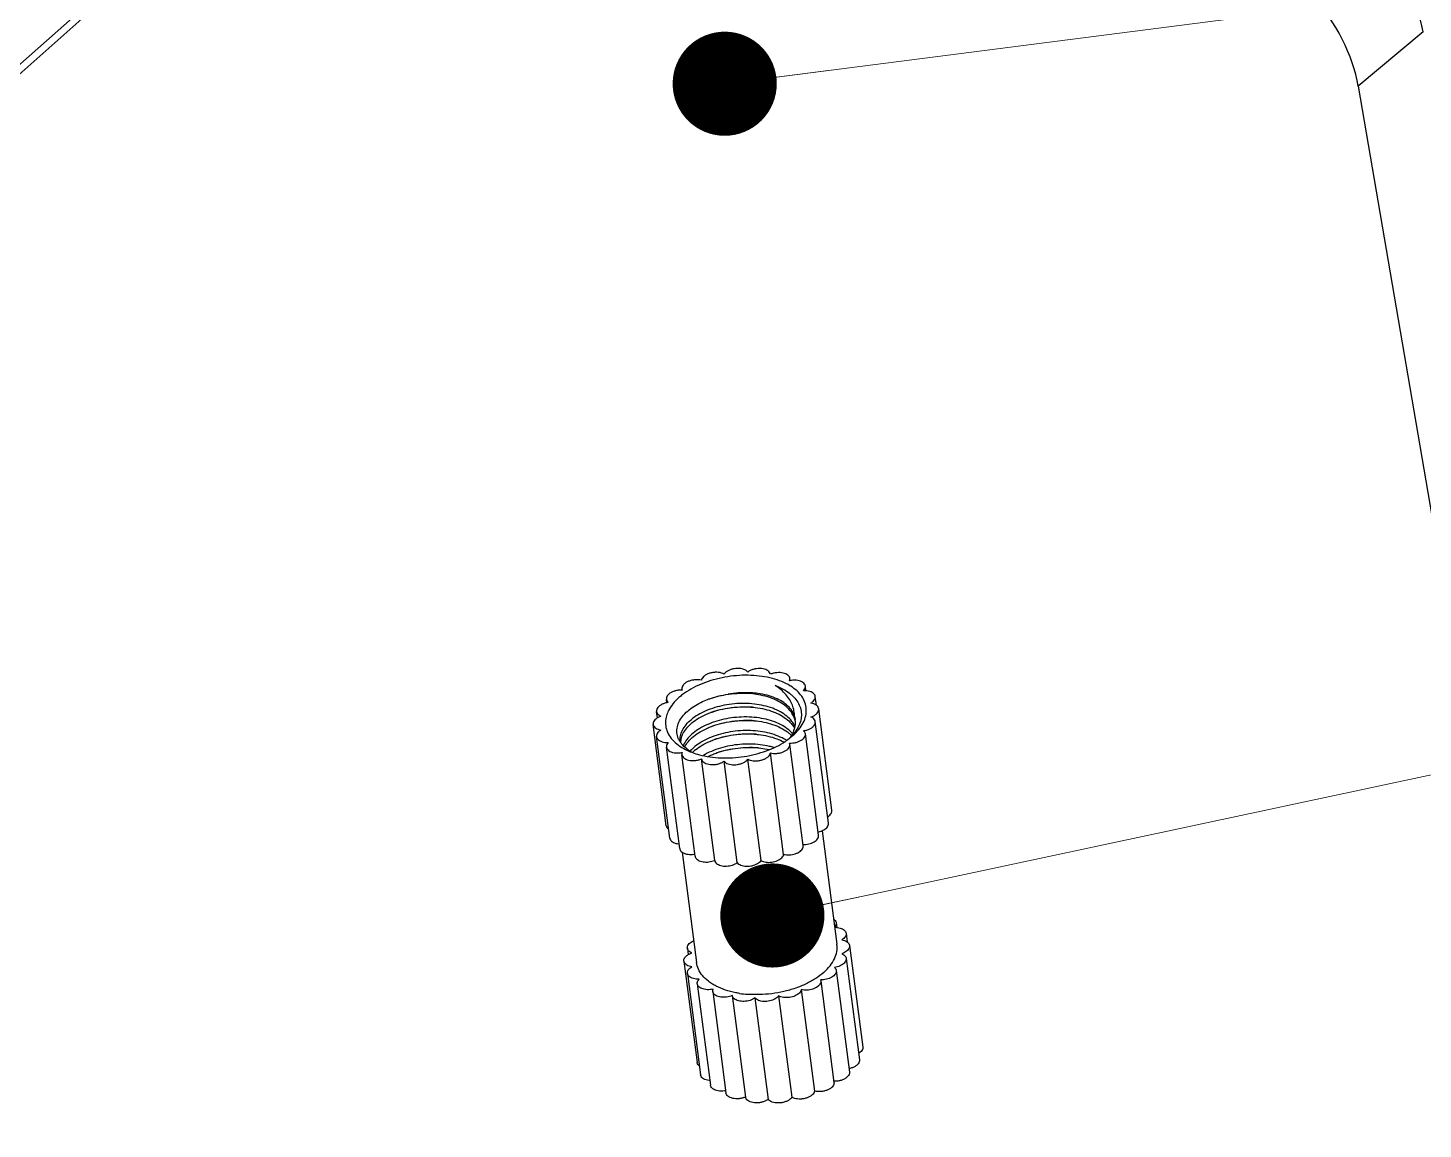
# Model space of a CAD drawing. Header units: millimetres. Extents: x 1518 to 2058, y 69 to 444.
# Drawn here: x 1813.04 to 1830.52, y 161.23 to 175.03 of the extents above; entities that cross this region are included whole.
import ezdxf

# ---------------------------------------------------------------- set-up
doc = ezdxf.new("R2010")
doc.units = ezdxf.units.MM
doc.layers.add('02___PRT_ALL_AXES', color=7, linetype='Continuous')
doc.layers.add('from', color=7, linetype='Continuous', lineweight=13)
doc.styles.add('宋体', font='SimSun.ttf')
doc.dimstyles.new('YanXiu', dxfattribs={"dimscale": 1.5, "dimtxt": 2.5, "dimasz": 2.2, "dimexe": 0.65, "dimexo": 0.6500000000000028, "dimgap": 0.5, "dimtad": 1, "dimdsep": 46, "dimtxsty": '宋体', "dimcen": 0, "dimclrd": 3, "dimclre": 3, "dimclrt": 3, "dimazin": 2, "dimtfac": 1, "dimtofl": 0, "dimtmove": 0, "dimatfit": 3, "dimfxl": 0, "dimlwd": 5, "dimlwe": 5, "dimarcsym": 0})

# ---------------------------------------------------------------- blocks, each defined once
blk = doc.blocks.new('*u40')
at = {"color": 7, "linetype": 'Continuous'}
for p, q in [((40.97534872661981, 82.03090701486053), (-17.5347241419604, 30.14849719841982)), ((36.98422256771937, 78.3601918006201), (-14.85415863384037, 32.39374524089982)), ((39.43581367691968, 63.21249333065953), (38.50129987704008, 62.42800481615996)), ((38.50129987704008, 62.42800481615996), (40.29626970443974, 51.93254350205984)), ((30.31969079477949, 53.86524512717989), (30.31564798511954, 53.89629002387977)), ((28.76022080441999, 53.74483688783977), (28.76426916287983, 53.72938002179984)), ((28.76226429168014, 53.72911893821987), (28.76022890544004, 53.74474875059968)), ((30.5472287671796, 53.7194662603199), (30.53851313339942, 53.78639395991996)), ((28.54399253633983, 53.54689748501971), (28.53759326693944, 53.59603772981995)), ((30.6981163988396, 53.50964738417991), (30.6816722890801, 53.6359223595)), ((30.92144156255949, 51.99805640423983), (30.73111203654003, 53.4596044312799)), ((28.40672141657956, 53.32851145787981), (28.39472331054003, 53.4206453930999)), ((30.38233072319963, 53.34924876360003), (30.39069284039965, 53.3074177549197)), ((30.87232239485979, 51.81315137549984), (30.68199286889967, 53.27469940253991)), ((28.53593366885934, 51.77419233731985), (28.34560414283987, 53.23574036435986)), ((28.58537341631973, 51.59787440909969), (28.3950438903596, 53.05942243613976)), ((30.31244486040009, 53.03441832767987), (30.35923635942004, 53.07309175211998)), ((30.72945243845993, 51.63775903877979), (30.53912291243978, 53.09930706581986)), ((28.72853257199995, 51.44740280867973), (28.53820304603983, 52.90895083571979)), ((30.31649537495969, 52.9505079077997), (30.31244701649939, 52.96596477389994)), ((30.50681679995978, 51.48904801800001), (30.31648727393986, 52.95059604503979)), ((28.9513977202796, 51.33750674471997), (28.76106819426013, 52.79905477175998)), ((29.2324500832201, 51.27692519016), (29.04212055719927, 52.73847321719978)), ((29.55807949649989, 51.24388427009984), (29.36774997047996, 52.70543229713985)), ((29.90040922121966, 51.27371028587987), (29.71007969519951, 52.73525831291994)), ((30.2259296387399, 51.36348365921987), (30.03560011271975, 52.82503168625993)), ((30.98261536073937, 50.37611523011975), (30.99129629153981, 50.30945401601986)), ((31.1257745164196, 50.22564362969979), (31.14226702379983, 50.09899700729994)), ((31.17521426387998, 50.04932570147997), (31.36554378989968, 48.58777767443991)), ((28.83882553787953, 50.01036666329992), (28.85081972921944, 49.91826278933991)), ((31.12609509623962, 49.86442067273993), (31.31642462225977, 48.40287264569992)), ((28.78970637017983, 49.82546163455993), (28.9800358961993, 48.36391360751986)), ((28.83914611769978, 49.64914370633983), (29.02947564371971, 48.18759567929976)), ((30.98322513977928, 49.68902833601987), (31.17355466580011, 48.22748030897986)), ((28.98230527337932, 49.49867210591987), (29.17263479939993, 48.0371240788798)), ((30.75654924383957, 49.55568604410001), (30.76059592409979, 49.54025867129985)), ((30.76058950133984, 49.54031731523986), (30.95091902729928, 48.07876928819979)), ((29.20517042165966, 49.38877604195977), (29.39549994761978, 47.92722801492005)), ((29.48622278453945, 49.32819448739986), (29.67655231056006, 47.86664646035979)), ((29.81185219781946, 49.29515356733992), (30.00218172384007, 47.83360554029991)), ((30.15418192253946, 49.32497958312001), (30.34451144855962, 47.86343155607995)), ((30.4797023400597, 49.41475295646001), (30.6700318660794, 47.95320492941994))]:
    blk.add_line(p, q, dxfattribs=at)
for centre, radius, start, end in [((30.38026597925955, 53.54889774917996), 0.3226800587999999, 100.8390575331102, 102.2773702751939), ((29.3157274430398, 52.94656854497975), 0.9024687031199999, 127.2558244437935, 131.5215150572053), ((28.75117542593944, 53.42730342833988), 0.3023602392, 87.51802502299972, 87.90198665158918), ((30.52331294183978, 53.41733147291984), 0.3038066090400001, 85.47398123469044, 91.94364425409746), ((28.60860053831971, 53.22946691603988), 0.32480509998, 98.03579382811117, 101.5045312287972), ((30.06895765589979, 53.21323461755986), 0.33142453338, 16.23258777617929, 23.56132395531172), ((30.08461588632008, 53.21798758787975), 0.31506194358, 12.89204352309504, 16.19868372700887), ((30.0744847297799, 53.26632631277994), 0.3188396718, 3.957402967086872, 7.404130197790479), ((29.81931292967965, 53.56265401655986), 0.7190305461600001, 313.2222395073068, 317.8334046222958), ((29.83835925557992, 53.66182907429976), 0.78608179716, 311.5003450473029, 316.447617703209), ((29.01460517735973, 53.16556546349977), 0.33334092048, 211.8919989692046, 214.5635975496008), ((28.97183897849959, 53.02340719355993), 0.2363486424, 187.3832655179987, 191.2069759377113), ((29.02266208421975, 53.17105072127998), 0.3430876632, 214.5546201900145, 215.3414095103023), ((28.99439007563979, 52.97560325309991), 0.25260179034, 176.0491761104959, 180.3929266021011), ((29.03265125699932, 53.17825207601993), 0.35540164596, 215.3568984793129, 218.7679180256181), ((29.20777972979977, 53.39265273227988), 0.6339337118399999, 238.2715030007891, 242.2764246032083), ((29.35102572372011, 52.38056626662001), 0.6279770511599999, 129.1755776860049, 133.9573638195163), ((29.91634817591967, 52.46127786155995), 0.64586661804, 57.07195785708559, 57.49400119998801), ((29.74783115483979, 53.63923858601993), 0.82380367422, 310.5638857875048, 311.4653260889143), ((29.70570431321994, 53.82075622595988), 0.9932298804599999, 305.5908265640882, 306.7808088349004), ((29.76826217093935, 53.61622584629981), 0.79303019136, 311.4601352022128, 313.0693497866928), ((29.72497123541962, 53.79493530275977), 0.9610129050599998, 306.7825331850901, 307.6848718652853), ((29.78353657932007, 53.5997505961198), 0.77056393548, 313.0762121662024, 313.2717215724118), ((29.25322117301971, 53.75584329851995), 0.9865785510599999, 247.1497464194988, 249.7912517366903), ((30.9675152372397, 50.00933587139974), 0.30152228478, 85.46934435930686, 90.95664041199089)]:
    blk.add_arc(centre, radius, start, end, dxfattribs=at)
for centre in [(37.75508610899988, 63.70166114406004), (36.8205723091196, 62.91717262961993)]:
    blk.add_ellipse(centre, major_axis=(1.39545083526, -1.56998768586), ratio=0.6256873754999999, start_param=0.7874784905, end_param=1.5499597017, dxfattribs=at)
for points, start_tangent, end_tangent in [([(29.04111606671995, 53.87031310937982), (28.99712557925977, 53.87747051723994), (28.94952429288014, 53.87744946665981), (28.90169617055926, 53.87019705695968), (28.85683120301996, 53.85619762535981), (28.81791722322009, 53.83638423959997), (28.78754642976014, 53.81207659313969), (28.76774275571961, 53.78489276717977), (28.75982955365998, 53.75665241837999), (28.76025072083985, 53.74484076203976)], (-0.9685200370799154, 0.2489356096960001), (0.1284288266947557, -0.9917187285081434)), ([(30.33112183499975, 53.78380195253999), (30.31740044531921, 53.79237422405981), (30.19986851345948, 53.85146652965989), (30.06429228107959, 53.89681627056001), (29.91436933595969, 53.92718661833982), (29.75418927407964, 53.94174901787983), (29.58812295599955, 53.94010623527987), (29.42070006245967, 53.92230338147994), (29.25648453365989, 53.88882558725982), (29.09995504721951, 53.84058511919994), (28.95538586663997, 53.77889895665987), (28.8267238958399, 53.70545245793994), (28.76939553935972, 53.66487990587984)], (-0.8421148287623791, 0.5392982617981528), (-0.7954943556808995, -0.6059609971605686)), ([(29.36663648417971, 53.96008648271982), (29.33064210383941, 53.97529254725987), (29.28755943695978, 53.98400196143984), (29.24042226341976, 53.98554132636002), (29.19237482177959, 53.97980859281989), (29.14661728967963, 53.96718629645966), (29.10619766123955, 53.94851510711982), (29.07380857385965, 53.92503749291973), (29.0516160518398, 53.89832543981993), (29.04111606671995, 53.87031310937982)], (-0.8678226547391491, 0.4968740684735881), (-0.1557533752296357, -0.9877959739260818)), ([(29.70896620889926, 53.9899124984999), (29.68449131633952, 54.01167874415978), (29.65014450053945, 54.0282660849598), (29.60831239085974, 54.03844654073993), (29.56178569337976, 54.04154166515991), (29.51366367509968, 54.03734601647977), (29.46715176653947, 54.02613895031976), (29.42534773535931, 54.00866570046003), (29.39104825199956, 53.98609670483995), (29.36663648417971, 53.96008648271982)], (-0.6225094857608623, 0.7826122540171133), (-0.5718262072061425, -0.8203747855414851)), ([(30.03459562223929, 53.95687157843969), (30.02403599045965, 53.98306737347997), (30.0017871314401, 54.00590895642), (29.96935490388, 54.02373396905978), (29.92890330791988, 54.03535397915971), (29.88312732191957, 54.03999567749997), (29.83507604279976, 54.03734976023992), (29.78794913765955, 54.02759127809981), (29.74490016545997, 54.0113745505198), (29.70896620889926, 53.9899124984999)], (-0.1617976961202998, 0.9868239485998316), (-0.8009297971010301, -0.5987582651752732)), ([(30.31564410785973, 53.89625457263992), (30.30806609879937, 53.9191190473199), (30.28820844581969, 53.9428437804599), (30.25779163541938, 53.9618512285798), (30.21884255405985, 53.97487591223984), (30.17395549853973, 53.98105014468001), (30.12611882921965, 53.97996165845984), (30.07853430143973, 53.97168460523972), (30.03459562223929, 53.95687157843969)], (-0.13151407024767, 0.9913143040059953), (-0.9181718897675996, -0.3961822570996779)), ([(30.31164984833936, 53.86419799805981), (30.31603912769947, 53.89225911551989), (30.31564410785973, 53.89625457263992)], (0.350076375217601, 0.9367211599587711), (-0.1315140707277733, 0.9913143039423019)), ([(30.53848085759978, 53.78636926859991), (30.53366141033939, 53.80369407011989), (30.51625679489985, 53.82822837485975), (30.48794722565935, 53.84836109693993), (30.45061825139987, 53.86275110226001), (30.40675440443943, 53.87043916055973), (30.35929222625941, 53.87091199733987), (30.31958571053974, 53.86582096602001)], (-0.1313863560748905, 0.9913312390101313), (-0.9821575996435209, -0.1880596965393632)), ([(28.76224454957946, 53.72946098447977), (28.71662223593989, 53.72779179047996), (28.66916823629936, 53.71904923235991), (28.62532481717949, 53.7037195405199), (28.58802715517936, 53.68282757219987), (28.55975769581983, 53.65776531317982), (28.54239931595998, 53.63020222781984), (28.53710932523973, 53.60197402505992), (28.53760528175962, 53.59606731947974)], (-0.9993295768817876, 0.03661142948953856), (0.132014298628972, -0.9912478120820751)), ([(29.15060546477957, 53.60113109015992), (29.17448106647998, 53.60950321295991), (29.29714498937983, 53.64467525861983), (29.42629774967986, 53.66903814149975)], (0.9403074970961471, 0.3403260361840969), (0.9900833505031471, 0.1404811697575959)), ([(29.75176985177973, 53.67734004671979), (29.60009927843953, 53.67917952581996), (29.43525046649984, 53.66529126011977), (29.27430754752004, 53.63546787725977), (29.15072595455968, 53.60054605691971)], (-0.9982214407463227, 0.05961505878832992), (-0.949767978439146, -0.3129549282750124)), ([(29.75266615871942, 53.68994935817994), (29.71634740434001, 53.69137029521994), (29.57153703095992, 53.68758857945988), (29.42629774967986, 53.66903814149975)], (-0.9986139992182823, 0.05263155484372982), (-0.9843406233103993, -0.1762768768185289)), ([(29.75175447491961, 53.67796670669986), (29.72237913731965, 53.68024405283978), (29.57459675849964, 53.68226699357984), (29.42629774967986, 53.66903814149975)], (-0.9961030318931096, 0.08819722134713096), (-0.9902333325347924, -0.1394200385060884)), ([(30.37275224261953, 53.3457150703199), (30.35867845955977, 53.37437088089973), (30.3005776456198, 53.45404641935966), (30.21932273105972, 53.52459267713971), (30.1174381219796, 53.58397060475983), (29.99809789775986, 53.63048920541979), (29.86502843447988, 53.66286069989974), (29.75175447491961, 53.67796670669986)], (-0.3990924463634639, 0.916910693173346), (-0.9961030318976568, 0.08819722129577584)), ([(30.3823307231994, 53.34924876360003), (30.34703444009983, 53.42818766291987), (30.28774531967952, 53.50023987947975), (30.20626414751951, 53.56321616411992), (30.10506676440014, 53.61520248011971), (29.98722828239943, 53.65461900119993), (29.85632921784008, 53.68026805865986), (29.75266615871942, 53.68994935817994)], (-0.269988067001456, 0.9628636682712758), (-0.9986139992198109, 0.05263155481472857)), ([(30.10541496293968, 53.79615259847998), (30.21792003899964, 53.74488571913975), (30.31212670865966, 53.68342757669984), (30.34942153823999, 53.65167968867974)], (0.93566164383394, -0.3528984106764569), (0.7322939242103104, -0.6809886992929208)), ([(30.3823307231994, 53.34924876360003), (30.37497274121961, 53.43094632018006), (30.35190195065934, 53.51151534065997), (30.31292884805976, 53.58972147167981), (30.25864235747963, 53.66373643067993), (30.18908023475979, 53.73306519179971), (30.10541496293968, 53.79615259847998)], (0.004528099002829789, 0.9999897481071598), (-0.8346390314394873, 0.550797319526661)), ([(30.40806790655938, 53.1202049935797), (30.44609273555966, 53.16377971955984), (30.50819608079973, 53.25948977387981), (30.54384636227951, 53.35760887925983), (30.5520682088993, 53.45545770137983), (30.53263758173989, 53.55036445853966), (30.4860856971593, 53.63974107263988), (30.41368184874, 53.72115122633977), (30.33112183499975, 53.78380195253999)], (0.6881860789528152, 0.7255342312637975), (-0.8421148287505762, 0.539298261816583)), ([(30.51300888929927, 53.72096329307982), (30.53191742651939, 53.7481429152599), (30.53900068337998, 53.77639195865999), (30.53848085759978, 53.78636926859991)], (0.6838475326691569, 0.7296249393094416), (-0.1313863565350405, 0.9913312389491453)), ([(30.68163200129993, 53.63592841055993), (30.67899841565941, 53.6475653538597), (30.66409949645981, 53.67283538333982), (30.63798262355954, 53.69403256745983), (30.6023852978999, 53.7097446095998), (30.5596913979598, 53.71892105183991), (30.54728686847943, 53.72019069197978)], (-0.1279082020399344, 0.9917860111187855), (-0.9967992020567585, 0.079945924092537)), ([(28.54381964519962, 53.54774633549971), (28.5165712972198, 53.54092107383968), (28.47389876910006, 53.52431549748002), (28.43832151055972, 53.50240602275994), (28.41221909597971, 53.4766434165), (28.39735237211971, 53.44874370359986), (28.39472337983966, 53.4206448617399)], (-0.9798817032430741, -0.1995791763923592), (0.12911918465603, -0.9916290819423169)), ([(28.53760528175962, 53.59606731947974), (28.54424162405985, 53.57496353429991), (28.56319547663952, 53.55108273239978)], (0.132014298895032, -0.9912478120466411), (0.7466310014817383, -0.6652384141241218)), ([(28.71747981995964, 53.6222530435798), (28.63062344388004, 53.53156507607991), (28.56852009857994, 53.43585502181998), (28.55922034307969, 53.41630323233971)], (-0.7482123056280223, -0.6634593775859973), (-0.4083917189571666, -0.9128067724810167)), ([(28.86576470795967, 53.44617713844002), (28.9551517783193, 53.50868879777994), (29.05937070587947, 53.56382939837977), (29.15060546477957, 53.60113109015992)], (0.7780021327084775, 0.6282616345926755), (0.9403074971003832, 0.3403260361723932)), ([(30.38663773193935, 53.21085483461979), (30.34399321488013, 53.2792617565799), (30.27199708277976, 53.35269165222002), (30.17980669548001, 53.41535567933983), (30.06787773995984, 53.46693415811978), (29.94066867725974, 53.50505922377982), (29.80412220323956, 53.52843161045968), (29.66132722271959, 53.53709956193984), (29.51580914363967, 53.53106700779995), (29.37156386609945, 53.51054552735991), (29.23408338353943, 53.47648854485982), (29.10593726225966, 53.42962641851983), (28.99256234213999, 53.37204399972001), (28.89723443753974, 53.30584716384004)], (-0.4323943783816601, 0.9016845909429406), (-0.7744866002767392, -0.6325903144941271)), ([(29.17853544599961, 53.40718423241981), (29.2447127614796, 53.42906660255994), (29.38227987503956, 53.46266893727989), (29.52641411735954, 53.48273288363993), (29.67366047195969, 53.4883146056398), (29.77713177215969, 53.48309394095986)], (0.9402707172226189, 0.3404276403784837), (0.9960939605762211, -0.08829961326969599)), ([(29.77710228479964, 53.48247182333989), (29.71695600239923, 53.48490677075989), (29.55203878709995, 53.48014889129985), (29.38832861981973, 53.45907930347977), (29.23065882053947, 53.42248125629999), (29.17874056206006, 53.40654105227986)], (-0.9982262354588385, 0.05953471963212462), (-0.9503952045510052, -0.3110449407504536)), ([(29.77713177215969, 53.48309394095986), (29.81733241883944, 53.47891011341994), (29.95273505442015, 53.45499700325985), (30.07713683855968, 53.41711721483972), (30.18728974583973, 53.36599723067997), (30.27910674641976, 53.30333929421988), (30.35049826259979, 53.23033687560002), (30.38264542619936, 53.18203238549989)], (0.9960939605711779, -0.08829961332658762), (0.488703462145009, -0.8724499562080805)), ([(30.34942153823999, 53.65167968867974), (30.38679191412007, 53.61306699803993), (30.44113942883951, 53.5341830261998), (30.47276119205958, 53.44959211361987), (30.48099475295999, 53.36237946563983), (30.46649812139935, 53.27466310067985), (30.42977583743982, 53.18730427805986), (30.37132494971934, 53.10202924037986), (30.3522555643201, 53.07997702883972)], (0.7322939241891279, -0.6809886993156993), (-0.6706343954362941, -0.741788047664423)), ([(30.6189623191799, 53.54118827441994), (30.6505392149395, 53.56482587051988), (30.67198539894002, 53.59169881229991), (30.68168715119964, 53.61990578117985), (30.68163200129993, 53.63592841055993)], (0.8582726190897175, 0.5131940289216904), (-0.127908201849646, 0.9917860111433263)), ([(30.69856609001999, 53.51024568191974), (30.69386179463959, 53.51360790785986), (30.66011534939958, 53.53058970137977), (30.6189623191799, 53.54118827441994)], (-0.7993788509615682, 0.6008273068323069), (-0.986940608114578, 0.1610845618128175)), ([(30.61913867807993, 53.34247057344004), (30.66029296583929, 53.36025233093972), (30.69400277507953, 53.38311866034002), (30.71779587743936, 53.40946939193987), (30.73008621395979, 53.43754672079979), (30.73109088503975, 53.45963195915988)], (0.9474691696975484, 0.3198471079635368), (-0.1260287051374663, 0.9920265951482217)), ([(30.73109088503975, 53.45963195915988), (30.73005635483992, 53.46548045111996), (30.71770808477982, 53.49140988599976), (30.69856609001999, 53.51024568191974)], (-0.1260287045158262, 0.9920265952271958), (-0.7993788506130163, 0.6008273072960425)), ([(28.40627289065992, 53.32924346147985), (28.38271340429969, 53.31222613535977), (28.35892030193986, 53.28587540375997), (28.34662996541988, 53.25779807483997), (28.34562529433992, 53.23571283647993)], (-0.8526642970626584, -0.5224591816732124), (0.1260287049553078, -0.9920265951713634)), ([(28.39472337983966, 53.4206448617399), (28.40450501424016, 53.39408735477974), (28.42601054003967, 53.37096976859976), (28.45757750129974, 53.35287422225974)], (0.1291191843387283, -0.9916290819836324), (0.920919161965689, -0.3897536364479658)), ([(28.45757750129974, 53.35287422225974), (28.41642321359973, 53.33509246475978), (28.40627289065992, 53.32924346147985)], (-0.9474691695722913, -0.3198471083345801), (-0.8526642970205639, -0.5224591817419114)), ([(28.55922034307969, 53.41630323233971), (28.53286981715951, 53.33773591637993), (28.52464797047992, 53.23988709425998), (28.54407859763978, 53.14498033715984), (28.59063048227927, 53.05560372299988), (28.6630343306997, 52.9741935692997), (28.75931573405978, 52.90297057157971), (28.87010904906015, 52.8466885603799)], (-0.4083917190368857, -0.9128067724453502), (0.9214859691772989, -0.3884116483955833)), ([(28.73158357793977, 52.98945486323987), (28.70889369191968, 53.03339003225994), (28.6886833819799, 53.11649128871977), (28.69516891757985, 53.20148868659982), (28.72770750233963, 53.28656128434), (28.7851849697995, 53.36897945021974), (28.86576470795967, 53.44617713844002)], (-0.5281710757317172, 0.8491379833456991), (0.7780021326061692, 0.628261634719368)), ([(28.73744996471987, 52.9930349863198), (28.73935181513934, 53.06879698271973), (28.76695654380001, 53.15062080059988), (28.82014125785963, 53.23054432301979), (28.89723443753974, 53.30584716384004)], (-0.1285110599620875, 0.9917080757296579), (0.7744866002374505, 0.6325903145422286)), ([(28.90357875509972, 53.25712889627977), (28.82691077081972, 53.18233219481982), (28.7738298251395, 53.10295756913996), (28.74598230023935, 53.02167026148004), (28.7423885798994, 52.99300758053982)], (-0.7744866002999108, -0.6325903144657576), (-0.06873845597555683, -0.9976347150485976)), ([(28.90357875509972, 53.25712889627977), (28.9998960936, 53.3239124698199), (29.11532141399971, 53.38221903803981), (29.17853544599961, 53.40718423241981)], (0.774486600254908, 0.6325903145208553), (0.9402707172153655, 0.3404276403985174)), ([(30.35158233432003, 53.1057621425399), (30.29909806607952, 53.15638712453978), (30.20755835231989, 53.21914463466004), (30.09735661571995, 53.27051179349996), (29.97315717113975, 53.3085111209399), (29.8381367759398, 53.33254204217985), (29.6943601801197, 53.34213674663971), (29.54637223037957, 53.33665983833981), (29.40092314380013, 53.31643968413982), (29.26325752667935, 53.28276492425977), (29.13405181176017, 53.23593424265982), (29.01879856187952, 53.17768038797988), (28.92261170765983, 53.11097409359985)], (-0.664073725416021, 0.747667096515613), (-0.7744866002754645, -0.6325903144956876)), ([(29.20391270868004, 53.21231118269975), (29.26693687073976, 53.23324119707991), (29.40436479893992, 53.26716331265999), (29.54792896872004, 53.28751210626001), (29.69317680815971, 53.29350706283981), (29.80250901113959, 53.28822051876)], (0.9402735030728941, 0.3404199456833106), (0.9960938161561832, -0.08830124243413584)), ([(29.80252026017979, 53.28759571871979), (29.68860555407969, 53.29030151441975), (29.52273979385996, 53.28006622637969), (29.35972302965979, 53.25356840141978), (29.20441510127966, 53.21176227551973)], (-0.9982205072581593, 0.05963068747937772), (-0.9504528310771355, -0.3108688081771126)), ([(29.80250901113959, 53.28822051876), (29.83629761855968, 53.28478832435979), (29.97247319033954, 53.26144863539986), (30.09868089665974, 53.22368665757972), (30.20933126405998, 53.17299173592005), (30.30157266179981, 53.11086573611988), (30.33876756347991, 53.07732610236002)], (0.9960938161552122, -0.08830124244508852), (0.7081708971523288, -0.7060410614308957)), ([(30.39256417163961, 53.2883309711998), (30.3932210808, 53.25838170983991), (30.37758614051972, 53.1655247489399), (30.34059964469952, 53.08142127893984)], (0.06901471627506721, -0.9976156418869304), (-0.4964985419044365, -0.8680375555739328)), ([(30.51352070273947, 53.14426206323969), (30.56022391403963, 53.15444737979982), (30.60289759758007, 53.17106878115993), (30.63845301540005, 53.19298388231982), (30.66451936025965, 53.21873056289991), (30.67936148399986, 53.24659364585972), (30.68199284363936, 53.27469959939975)], (0.9901630416221885, 0.1399183726516866), (-0.1291526301371572, 0.9916247264608999)), ([(30.68199284363936, 53.27469959939975), (30.67222953791997, 53.30122828223989), (30.65073388451947, 53.32435313087973), (30.61913867807993, 53.34247057344004)], (-0.1291526299470871, 0.9916247264856554), (-0.9209191619357397, 0.3897536365187305)), ([(28.34562529433992, 53.23571283647993), (28.34665982453976, 53.22986434457982), (28.35900809459986, 53.20393490964), (28.38285438474009, 53.18173688777989), (28.41660082997964, 53.16475509426004), (28.45775386019977, 53.1541565212799)], (0.1260287051832119, -0.99202659514241), (0.9869406080803302, -0.1610845620226468)), ([(28.45775386019977, 53.1541565212799), (28.42617696443972, 53.13051892511987), (28.40473078043965, 53.10364598333985), (28.39502902818003, 53.07543901451993), (28.39508417807974, 53.05941638507989)], (-0.8582726190897175, -0.5131940289216904), (0.127908201849646, -0.9917860111433263)), ([(28.39508417807974, 53.05941638507989), (28.39771776377961, 53.04777944183979), (28.41261668291941, 53.02250941236002), (28.43873355587971, 53.00131222823967), (28.4743308815398, 52.98560018603968), (28.51702478141988, 52.97642374385987), (28.56370729007972, 52.97438150255971)], (0.1279082020825907, -0.991786011113284), (0.9994575924141967, 0.03293206591784582)), ([(28.92261170765983, 53.11097409359985), (28.84744613759972, 53.03795474939989), (28.79470062557971, 52.96040115095968), (28.78070107109943, 52.92973094310003)], (-0.7744866002882664, -0.632590314480014), (-0.368069125723453, -0.9297984290636185)), ([(28.80092332349955, 52.91144982840001), (28.85324040281944, 52.98858775661978), (28.9289560252198, 53.06225582603986)], (0.4589272360823685, 0.8884738555420739), (0.7744866003094255, 0.6325903144541087)), ([(28.9289560252198, 53.06225582603986), (29.0242873940997, 53.12845471925988), (29.13838707635932, 53.1863500958998), (29.20391270868004, 53.21231118269975)], (0.7744866002209967, 0.632590314562373), (0.9402735030941209, 0.3404199456246803)), ([(30.26342908625952, 53.00595990635986), (30.23099881985968, 53.02536386015993), (30.11873825627981, 53.07714827063984), (29.99128907435966, 53.11534420955991), (29.85468281981957, 53.13870761849978), (29.71208149541985, 53.14735342379993), (29.56611152657979, 53.14127936484005), (29.42164245755953, 53.12066798105991), (29.28422555813972, 53.08655583353993), (29.15638960475985, 53.03974937225985), (29.04337804061993, 52.98233417621981), (28.94798897783926, 52.91610102329992)], (-0.8433311710292617, 0.5373942090964641), (-0.7744866002591096, -0.632590314515711)), ([(29.22929001743978, 53.01743800583995), (29.29029444611979, 53.03775354251985), (29.42768826755992, 53.07189157499988), (29.5726798981193, 53.09258168027986), (29.71965309917982, 53.0986235474997), (29.82788628221965, 53.09334745967982)], (0.9402749133999566, 0.3404160501954983), (0.9960938970812537, -0.08830032954344291)), ([(29.82789423875965, 53.0927211838798), (29.66975267753969, 53.09432445245977), (29.50416400187964, 53.07968632121992), (29.34273470861967, 53.04899343131996), (29.22944413967957, 53.01677694575977)], (-0.9982224355220273, 0.05959839947911397), (-0.950351861918015, -0.3111773426021922)), ([(29.82788628221965, 53.09334745967982), (29.86244221535958, 53.08982705291976), (29.99902090361979, 53.06630314709986), (30.12639115307957, 53.02793797775996), (30.23168526701988, 52.97979162773993)], (0.9960938970828462, -0.08830032952547857), (0.8761449303871167, -0.4820477787076244)), ([(30.31244701649939, 52.96596477389994), (30.36012751553994, 52.96755663971999), (30.40758787596019, 52.97630609447981), (30.45142519721958, 52.99164036239995), (30.48871599497966, 53.01253613016002), (30.51697725107965, 53.03760113303997), (30.53432630466, 53.06516583473979), (30.53960604371946, 53.09339493024004), (30.53911093265992, 53.09927808449987)], (0.9990617915520026, -0.04330746657221219), (-0.1320199771725463, 0.9912470557975748)), ([(30.34059964469952, 53.08142127893984), (30.33594014639948, 53.07345415109995), (30.3128421460201, 53.03824800803989)], (-0.4964985421468076, -0.8680375554353019), (-0.5819244423514147, -0.8132428563436601)), ([(30.53911093265992, 53.09927808449987), (30.53246532647995, 53.12039921261987), (30.51352070273947, 53.14426206323969)], (-0.1320199772365174, 0.9912470557890547), (-0.7466310013029903, 0.6652384143247398)), ([(28.56370729007972, 52.97438150255971), (28.54479875285983, 52.94720188037985), (28.53771549605972, 52.91895283697977), (28.53823532177989, 52.90897552709987)], (-0.6838475326691569, -0.7296249393094416), (0.1313863565350405, -0.9913312389491453)), ([(28.53823532177989, 52.90897552709987), (28.54305476903983, 52.89165072557989), (28.56045938453985, 52.86711642083975), (28.58876895371986, 52.84698369869989), (28.6260979279798, 52.83259369343978), (28.66996177493979, 52.82490563508003), (28.71742395311958, 52.82443279829988), (28.76506633103963, 52.83114679757995)], (0.131386356184296, -0.9913312389956312), (0.9771276178425417, 0.2126537524930143)), ([(28.87439731823929, 52.85346063419996), (28.8263692775995, 52.88679427679995), (28.75554860939974, 52.95571117499981)], (-0.8501306267953399, 0.5265718539616058), (-0.6259530081309119, 0.7798607770697681)), ([(28.94798897783926, 52.91610102329992), (28.88107674029948, 52.85255538635977)], (-0.7744866003597601, -0.6325903143924836), (-0.6661449007704233, -0.7458223455874481)), ([(28.91241600863987, 52.82999823737975), (29.01242389835966, 52.79852852507975), (29.16234684341998, 52.76815817729971), (29.32252690529958, 52.75359577781995), (29.48859322337967, 52.75523856035989), (29.65601611691955, 52.77304141421985), (29.82023164571979, 52.80651920837994), (29.97676113221951, 52.85475967649984), (30.1213303127397, 52.91644583897988), (30.24999228353977, 52.98989233769981), (30.28375693235989, 53.01306769385985)], (0.9382899581211357, -0.3458496125327271), (0.8131555316920229, 0.5820464597252212)), ([(28.95433329533967, 52.86738275573992), (29.04999646943929, 52.9337786005799), (29.16307378301963, 52.9911783177597), (29.22929001743978, 53.01743800583995)], (0.7744866002401163, 0.6325903145389649), (0.940274913375835, 0.3404160502621256)), ([(30.08441753765965, 52.90243723193981), (30.02303788157928, 52.91897346024001), (29.88779611475979, 52.94292805151991), (29.74407646685972, 52.95240519845987), (29.59646824805964, 52.94685556403988), (29.45169817499936, 52.92669746123988), (29.31421126061969, 52.89307873805996), (29.18493212369981, 52.84624215275983), (29.06960721149949, 52.78796629727981), (29.06841693515958, 52.78726007861991)], (-0.957223459116451, 0.2893497007379416), (-0.8596237533534731, -0.5109275904377129)), ([(29.25466728587958, 52.82256494009982), (29.31918187133965, 52.84394629907979), (29.45660482037943, 52.87770357041984), (29.60242464365933, 52.89810291101981), (29.75080512983982, 52.90368161771977), (29.8532635918798, 52.89847483487995)], (0.9402718471404365, 0.3404245194975113), (0.9960939996153204, -0.08829917287468798)), ([(29.85322397099935, 52.89785235647992), (29.81634697571985, 52.89961621097984), (29.65084438613985, 52.89716035685979), (29.48588467637978, 52.87816208789985), (29.3263858589994, 52.8433511002799), (29.25485964792006, 52.82191811231991)], (-0.9982279259171886, 0.05950636872695269), (-0.9503801050423987, -0.3110910733846268)), ([(29.8532635918798, 52.89847483487995), (29.8949512575598, 52.89411203891996), (30.01793979545937, 52.87291700741974)], (0.9960939996204561, -0.08829917281675362), (0.9751585115613055, -0.2215081879514599)), ([(30.03560011271975, 52.82503168625993), (30.0795906001199, 52.81787427845984), (30.12719188655956, 52.81789532903969), (30.17502000887976, 52.82514773873982), (30.21988497635971, 52.83914717027994), (30.25879895621961, 52.85896055609987), (30.28916974967956, 52.88326820249978), (30.30897342365961, 52.91045202845999), (30.31688662577972, 52.93869237725977), (30.3164654585994, 52.95050403360005)], (0.9685200370799154, -0.2489356096960001), (-0.1284288266947557, 0.9917187285081434)), ([(28.76506633103963, 52.83114679757995), (28.76067705167952, 52.80308568011992), (28.76107207157997, 52.79909022299984)], (-0.350076375217601, -0.9367211599587711), (0.1315140707277733, -0.9913143039423019)), ([(28.76107207157997, 52.79909022299984), (28.76865008057985, 52.77622574831986), (28.7885077335593, 52.75250101517986), (28.81892454395961, 52.73349356705967), (28.85787362531983, 52.72046888345994), (28.90276068083926, 52.71429465095974), (28.95059735015957, 52.71538313724), (28.99818187793994, 52.72366019040004), (29.04212055719927, 52.73847321719978)], (0.13151407024767, -0.9913143040059953), (0.9181718897675996, 0.3961822570996779)), ([(29.04212055719927, 52.73847321719978), (29.05268018892002, 52.71227742221981), (29.07492904793958, 52.68943583921975), (29.10736127549967, 52.67161082657969), (29.14781287145979, 52.65999081653985), (29.19358885751967, 52.65534911813978), (29.24164013657992, 52.65799503539984), (29.28876704171944, 52.66775351759975), (29.33181601391971, 52.68397024512001), (29.36774997047974, 52.70543229713985)], (0.1617976961202998, -0.9868239485998316), (0.8009297971010301, 0.5987582651752732)), ([(29.14059620831995, 52.77419285969972), (29.19082398305977, 52.79732935481974), (29.25466728587958, 52.82256494009982)], (0.8969593781634043, 0.4421129651171962), (0.9402718471182229, 0.340424519558867)), ([(29.36774997047974, 52.70543229713985), (29.39222486303947, 52.68366605153972), (29.42657167883954, 52.66707871067996), (29.46840378851948, 52.65689825495986), (29.51493048599946, 52.65380313047984), (29.56305250427999, 52.65799877915998), (29.60956441289977, 52.66920584531999), (29.65136844401968, 52.68667909517973), (29.68566792738011, 52.7092480907998), (29.71007969519951, 52.73525831291994)], (0.6225094857608623, -0.7826122540171133), (0.5718262072061425, 0.8203747855414851)), ([(29.71007969519951, 52.73525831291994), (29.74607407553958, 52.72005224843991), (29.78915674247924, 52.71134283425994), (29.83629391595991, 52.70980346933976), (29.8843413575994, 52.71553620281986), (29.93009888970005, 52.72815849923984), (29.97051851813967, 52.74682968857996), (30.00290760552002, 52.77030730272003), (30.0251001275999, 52.79701935587985), (30.03560011271975, 52.82503168625993)], (0.8678226547391491, -0.4968740684735881), (0.1557533752296357, 0.9877959739260818)), ([(30.86076218609992, 51.90454732595992), (30.87835263929969, 51.91669084529968), (30.90215155925966, 51.93976937549979), (30.91695336155954, 51.9646869915598), (30.92196019859944, 51.9900984560399), (30.92142615731996, 51.99803621813982)], (0.8525508298715996, 0.52264431737583), (-0.1309258519795343, 0.991392163214655)), ([(28.53594907410002, 51.77421252341986), (28.54047286649961, 51.75761606507967), (28.55532315389996, 51.73528299102003), (28.56826669439988, 51.7237086061798)], (0.1309258524523336, -0.9913921631522159), (0.7976868447138823, -0.6030718844137991)), ([(30.72321591143987, 51.68604879959969), (30.74606380259956, 51.69159229331984), (30.7852189831799, 51.70575097589995), (30.81903787025999, 51.72440172593997), (30.84569476817956, 51.74653668407984), (30.86375168334007, 51.77096060957996), (30.87223474253983, 51.79635561245982), (30.87230166059976, 51.81316553465979)], (0.9798831595617491, 0.1995720261140919), (-0.1274460838221591, 0.9918454999234485)), ([(28.58537453645999, 51.5978680934399), (28.58547900683948, 51.59710169921993), (28.59401235198015, 51.57319014695986), (28.61211598259956, 51.55191828935972), (28.63881370937952, 51.53443411727989), (28.67266600097969, 51.52168196933985), (28.71183789671954, 51.51435248969977), (28.71981470339961, 51.51360207581996)], (0.1286026719958371, -0.9916961998291267), (0.9968183555862333, -0.07970674981679991)), ([(28.72855594751968, 51.44739272525976), (28.73048855609954, 51.43806517469989), (28.74244136759967, 51.41493320123982), (28.76367959165941, 51.39486219059984), (28.79305690967976, 51.37893493349986), (28.82898871643943, 51.36801113591986), (28.86953673132007, 51.36268125150002), (28.91250336402004, 51.3632336569197), (28.94745647975992, 51.36797524643993)], (0.127794780808601, -0.9918006321827396), (0.9821643831333988, 0.188024265732353)), ([(30.2259296387399, 51.36348365921987), (30.26535923603979, 51.35672016965992), (30.30792982145954, 51.35575980281988), (30.35120058143934, 51.36069012725977), (30.3928345452, 51.37124407769983), (30.43058459279951, 51.38685126713995), (30.46241410157995, 51.40666938725985), (30.48660517271992, 51.42962936478), (30.50185081391987, 51.45449248493992), (30.50732559461994, 51.47991130823988), (30.5068055517595, 51.4889870670599)], (0.9685200370797691, -0.2489356096965696), (-0.129454813993574, 0.9915853221654148)), ([(30.50480366381953, 51.50433570197976), (30.54569889767959, 51.50552854595992), (30.58866467549956, 51.51246731117976), (30.62919310139932, 51.52486461563967), (30.66509573208009, 51.54205019189999), (30.69443518865978, 51.56309579453983), (30.71562875987979, 51.58686573995993), (30.72753229679961, 51.61207761527987), (30.72950173751951, 51.63737087255987), (30.72945285827973, 51.63775573409987)], (0.9993302236143462, -0.03659377229667384), (-0.1292411627864835, 0.9916131916435953)), ([(28.95140757491981, 51.33753528084003), (28.95641752949973, 51.3198267569399), (28.97171098115973, 51.29762664197972), (28.99594438277973, 51.27888817793985), (29.02780854041976, 51.26462239925991), (29.06558388929943, 51.25559881349983), (29.1072325202997, 51.25230468792), (29.15050713629967, 51.25491879323982), (29.19306263261979, 51.26329901039975), (29.23245008321987, 51.27692519016)], (0.1308923041709899, -0.9913965930488208), (0.918171889761657, 0.3961822571134498)), ([(29.23245008321987, 51.27692519016), (29.24142972107961, 51.25319858189988), (29.25996264413948, 51.23207695349976), (29.28703155335984, 51.21479436725969), (29.32117341083972, 51.20228366405985), (29.36054441633951, 51.19521955115988), (29.40302008169965, 51.19398292817971), (29.44630867883984, 51.19864092653972), (29.48807387501938, 51.20894313479977), (29.52605260644009, 51.22433084963978), (29.55807949649989, 51.24388427009984)], (0.1617976960703786, -0.9868239486080166), (0.8009297971256693, 0.5987582651423149)), ([(29.55807949649989, 51.24388427009984), (29.5796643512997, 51.22406245703974), (29.60938982477978, 51.20834986829982), (29.64558449813967, 51.19767655067983), (29.68629276863999, 51.19261824312002), (29.72931671363972, 51.19344728057979), (29.77233488141974, 51.20011866972004), (29.81302605515953, 51.2122728346198), (29.84919356315982, 51.22925469389997), (29.87887790681953, 51.25014364967996), (29.90040922121966, 51.27371028587987)], (0.6225094857165641, -0.7826122540523494), (0.5718262071445472, 0.8203747855844189)), ([(29.90040922121966, 51.27371028587987), (29.93248641701985, 51.25973356517983), (29.97049470443949, 51.25096807367993), (30.0122721550199, 51.24794880347986), (30.05556202943967, 51.25083803393977), (30.09802743041996, 51.25947906977984), (30.13737718265929, 51.2734054289399), (30.17148779742001, 51.29186602613993), (30.19851728951971, 51.31386523367996), (30.21700153505981, 51.3382106738398), (30.2259296387399, 51.36348365921987)], (0.8678226547560886, -0.496874068444002), (0.1557533751237287, 0.987795973942781)), ([(30.94710138839969, 50.42891583395988), (30.94746834107991, 50.42865584819992), (30.96870656513943, 50.40858483755994), (30.98065937663955, 50.38545286409993), (30.98259198527967, 50.37612531353972)], (0.8170129619192581, -0.576619302534975), (0.1277947806161764, -0.9918006322075336)), ([(30.98259198527967, 50.37612531353972), (30.98268034109992, 50.36050832231979), (30.97465895315963, 50.33509830119988), (30.96223708050002, 50.31649150067972)], (0.1277947807225352, -0.9918006321938292), (-0.6382514477788381, -0.7698279609160851)), ([(30.99133322933972, 50.30991596297986), (30.99931003601978, 50.30916554910004), (31.03848193175963, 50.30183606945997), (31.0723342233598, 50.28908392151993), (31.09903195019956, 50.27159974943982), (31.11713558081988, 50.2503278918399), (31.12566892595964, 50.22641633957983), (31.12577339633981, 50.22564994535992)], (0.9968183555862333, -0.07970674981679991), (0.1286026719958371, -0.9916961998291267)), ([(28.83884654843996, 50.01035120051966), (28.83891078557986, 50.02714493477981), (28.84740067823964, 50.05256574167981), (28.86548371241952, 50.07701315303984), (28.89216549059961, 50.0991536809197), (28.92599510801938, 50.11779679710003), (28.93004198153972, 50.11957400369994)], (-0.1274719673927325, 0.9918421736995389), (0.9189266570446659, 0.3944284459476963)), ([(31.12577339633981, 50.22564994535992), (31.12417112286016, 50.20115517546003), (31.11272177405954, 50.17590795239988), (31.0919379464392, 50.15203835591984), (31.06306454651985, 50.13090954461973)], (0.1286026720064448, -0.9916961998277511), (-0.8582726190735139, -0.5131940289487895)), ([(31.06306454651985, 50.13090954461973), (31.10043916805967, 50.1216550942799), (31.1319819087596, 50.10716119019992), (31.1428812383399, 50.09980943262002)], (0.9869406080112376, -0.1610845624459672), (0.7976868449014674, -0.6030718841656791)), ([(31.17519885863931, 50.04930551537996), (31.17573289997995, 50.0413677532797), (31.17072606288002, 50.01595628879988), (31.15592426063972, 49.99103867273993), (31.13212534067952, 49.96796014253982), (31.10061353921969, 49.94796749309972), (31.06324090541989, 49.93219184363983)], (0.1309258522187168, -0.9913921631830679), (-0.9474691697053587, -0.3198471079404008)), ([(31.1428812383399, 50.09980943262002), (31.15582477883936, 50.08823504777979), (31.17067506623948, 50.0659019737198), (31.17519885863931, 50.04930551537996)], (0.7976868447138823, -0.6030718844137991), (0.1309258524523336, -0.9913921631522159)), ([(28.78972177547939, 49.82548182065966), (28.78918773413989, 49.83341958275992), (28.79419457117979, 49.85883104724002), (28.80899637347966, 49.88374866329997), (28.83279529343963, 49.90682719349979), (28.8503857466394, 49.91897071283984)], (-0.1309258519795343, 0.991392163214655), (0.8525508298715996, 0.52264431737583)), ([(28.90167972863992, 49.94259549245982), (28.87281029801989, 49.95866314301969), (28.85197962347934, 49.97889526181973), (28.84046988773935, 50.00213886515979), (28.83884654843996, 50.01035120051966)], (-0.9209191619192243, 0.3897536365577537), (-0.1274719676575987, 0.9918421736654981)), ([(28.8503857466394, 49.91897071283984), (28.86430709489991, 49.92681984299992), (28.90167972863992, 49.94259549245982)], (0.8525508296175864, 0.5226443177901824), (0.9474691695689194, 0.3198471083445689)), ([(31.12607436191979, 49.8644348319599), (31.12600744391966, 49.8476249096999), (31.11752438471945, 49.82222990687978), (31.09946746950004, 49.79780598131993), (31.07281057157957, 49.77567102317983), (31.03899168455973, 49.75702027319977), (30.99983650392005, 49.74286159055993), (30.95762293013968, 49.73398333343977)], (0.1274460838871306, -0.9918454999151001), (-0.9901630416167, -0.1399183726905276)), ([(31.06324090541989, 49.93219184363983), (31.09213274075955, 49.91610784727982), (31.11295870313984, 49.8958682829599), (31.1244582454799, 49.87262076882001), (31.12607436191979, 49.8644348319599)], (0.9209191618255048, -0.3897536367791967), (0.1274460834805334, -0.9918454999673452)), ([(28.90185608753995, 49.74387779141989), (28.86448146605994, 49.75313224175972), (28.83293872535955, 49.7676261458397), (28.80909585527934, 49.78655228825983), (28.79424556781964, 49.80888536231981), (28.78972177547939, 49.82548182065966)], (-0.9869406080869838, 0.1610845619818814), (-0.1309258519342517, 0.9913921632206353)), ([(28.83914723777957, 49.64913739067998), (28.84074951125967, 49.67363216057987), (28.85219885999959, 49.69887938363973), (28.8729826876795, 49.72274898011977), (28.90185608753995, 49.74387779141989)], (-0.1286026720064448, 0.9916961998277511), (0.8582726190735139, 0.5131940289487895)), ([(29.00780951741922, 49.56410277275972), (28.96561059804003, 49.56562178693986), (28.92643870230017, 49.57295126657993), (28.89258641076003, 49.58570341451997), (28.86588868391959, 49.6031875865998), (28.8477850532995, 49.62445944426003), (28.83925170815951, 49.64837099645979), (28.83914723777957, 49.64913739067998)], (-0.9994575924153374, -0.03293206588323071), (-0.1286026721518922, 0.9916961998088896)), ([(30.98322555965979, 49.68902503133995), (30.98327443884, 49.68864016979973), (30.98130499811964, 49.66334691251996), (30.9694014611996, 49.63813503719979), (30.94820789003984, 49.61436509177997), (30.91886843339944, 49.59331948913979), (30.88296580271981, 49.57613391287981), (30.84243737687962, 49.56373660841984), (30.79947159905964, 49.5567978432), (30.75654924383957, 49.55568604410001)], (0.1292411625923176, -0.9916131916689018), (-0.9990617915526852, 0.04330746655646547)), ([(30.95762293013968, 49.73398333343977), (30.97520384502013, 49.7126442046798), (30.98322555965979, 49.68902503133995)], (0.7466310010609633, -0.665238414596379), (0.1292411623883382, -0.9916131916954875)), ([(28.98232864883971, 49.4986620224999), (28.98224029295989, 49.51427901371983), (28.99026168095952, 49.53968903484002), (29.00780951741922, 49.56410277275972)], (-0.1277947812306079, 0.9918006321283633), (0.6838475325537706, 0.7296249394175884)), ([(29.20916855837982, 49.42086806777974), (29.16627606539942, 49.41450295415984), (29.12330943269944, 49.41395054873988), (29.08276141775991, 49.41928043315966), (29.04682961105982, 49.43020423073995), (29.01745229303992, 49.44613148789995), (28.99621406897973, 49.46620249847967), (28.9842612574796, 49.48933447193997), (28.98232864883971, 49.4986620224999)], (-0.9771276178460312, -0.2126537524769797), (-0.1277947808007118, 0.991800632183756)), ([(30.76057825314001, 49.54025636429998), (30.76109829593929, 49.53118060547968), (30.75562351523945, 49.50576178218), (30.74037787403972, 49.48089866207988), (30.71618680289976, 49.45793868455968), (30.68435729418002, 49.43812056438003), (30.64660724651935, 49.42251337493991), (30.60497328275983, 49.41195942449986), (30.56170252277957, 49.4070291001197), (30.51913193735959, 49.40798946689978), (30.4797023400597, 49.41475295646001)], (0.129454813993574, -0.9915853221654148), (-0.9685200370797691, 0.2489356096965696)), ([(29.20518027623962, 49.38880457807983), (29.20466398979966, 49.39555919003982), (29.20916855837982, 49.42086806777974)], (-0.1308923046346837, 0.9913965929876001), (0.3500763760406215, 0.9367211596511875)), ([(29.48622278453945, 49.32819448739986), (29.44683533393959, 49.31456830763983), (29.40427983767972, 49.30618809047996), (29.36100522161973, 49.3035739851598), (29.31935659061992, 49.30686811073997), (29.28158124173979, 49.31589169649999), (29.24971708409953, 49.3301574751797), (29.22548368247953, 49.3488959392198), (29.21019023087979, 49.37109605423979), (29.20518027623962, 49.38880457807983)], (-0.918171889761657, -0.3961822571134498), (-0.1308923041709899, 0.9913965930488208)), ([(29.81185219781923, 49.29515356733992), (29.77982530781946, 49.27560014687992), (29.74184657639989, 49.26021243203991), (29.70008138015965, 49.24991022377981), (29.65679278301968, 49.24525222547982), (29.61431711765999, 49.24648884839974), (29.57494611221955, 49.25355296129993), (29.54080425467941, 49.26606366449982), (29.51373534551999, 49.28334625079992), (29.49520242239964, 49.30446787913974), (29.48622278453945, 49.32819448739986)], (-0.8009297971256693, -0.5987582651423149), (-0.1617976960703786, 0.9868239486080166)), ([(30.15418192253946, 49.32497958312001), (30.13265060820004, 49.30141294691975), (30.10296626447962, 49.28052399113977), (30.06679875647956, 49.26354213191991), (30.02610758273977, 49.25138796701987), (29.98308941495975, 49.2447165778799), (29.94006547001936, 49.24388754035982), (29.89935719945947, 49.24894584797971), (29.86316252615939, 49.2596191655399), (29.83343705267976, 49.27533175427982), (29.81185219781923, 49.29515356733992)], (-0.5718262071445472, -0.8203747855844189), (-0.6225094857165641, 0.7826122540523494)), ([(30.4797023400597, 49.41475295646001), (30.47077423643964, 49.38947997113996), (30.45228999083952, 49.36513453091976), (30.42526049873936, 49.34313532337978), (30.39114988397978, 49.32467472623978), (30.35180013173954, 49.31074836701993), (30.30933473081973, 49.30210733117985), (30.26604485639928, 49.29921810071994), (30.22426740575997, 49.30223737091978), (30.18625911833965, 49.31100286241991), (30.15418192253946, 49.32497958312001)], (-0.1557533751237287, -0.987795973942781), (-0.8678226547560886, 0.496874068444002)), ([(31.3655226383994, 48.58780520231988), (31.36451796731944, 48.56571996395985), (31.35222763080014, 48.53764263503984), (31.32843452843963, 48.51129190344), (31.3048750420794, 48.49427457731997)], (0.1260287049553078, -0.9920265951713634), (-0.8526642970626584, -0.5224591816732124)), ([(29.01258184271978, 48.31327235687979), (28.99343984795951, 48.33210815280006), (28.98109157789941, 48.35803758767986), (28.98005704769957, 48.36388607963994)], (-0.7993788506130163, 0.6008273072960425), (-0.1260287045158262, 0.9920265952271958)), ([(31.17354268601935, 48.22745132765988), (31.17403779707979, 48.22156817339976), (31.16875805801965, 48.19333907789985), (31.1514090044393, 48.16577437620003), (31.12314774833976, 48.14070937325999), (31.08585695057968, 48.11981360555995), (31.04201962931961, 48.10447933763987), (30.99455926889959, 48.09572988282002), (30.9489033653997, 48.09405705485972)], (0.1320199772164522, -0.9912470557917272), (-0.9993295719427496, 0.03661156430311032)), ([(31.31642459699992, 48.40287284255976), (31.3137932373595, 48.3747668889597), (31.29895111361975, 48.34690380599989), (31.2728847687597, 48.32115712547989), (31.23732935093972, 48.29924202431994), (31.19465566739973, 48.2826206228998), (31.16732847113985, 48.27577172892001)], (0.1291526298861689, -0.9916247264935897), (-0.9798817391588381, -0.1995790000552429)), ([(29.16386106425989, 48.10332734682004), (29.15145653477953, 48.1045969869599), (29.10876263489945, 48.11377342919968), (29.07316530923981, 48.12948547133999), (29.04704843627951, 48.15068265552003), (29.03214951713994, 48.17595268493983), (29.02951593143939, 48.18758962823989)], (-0.9967992020567585, 0.079945924092537), (-0.1279082020399344, 0.9917860111187855)), ([(29.39156222219958, 47.95769707277981), (29.35185570647968, 47.95260604145994), (29.3043935282999, 47.95307887824004), (29.26052968133945, 47.96076693653981), (29.22320070707997, 47.97515694185989), (29.1948911378995, 47.99528966393973), (29.17748652239993, 48.01982396867993), (29.17266707513932, 48.03714877019991)], (-0.9821575996435209, -0.1880596965393632), (-0.1313863560748905, 0.9913312390101313)), ([(30.95089721195995, 48.07867727675978), (30.95131837913982, 48.06686562041978), (30.94340517701971, 48.03862527162005), (30.92360150303989, 48.01144144565978), (30.89323070957994, 47.98713379919985), (30.85431672971981, 47.96732041343967), (30.80945176224009, 47.95332098183985), (30.76162363991966, 47.94606857213967), (30.71402235347955, 47.94604752155988), (30.6700318660794, 47.95320492941994)], (0.1284288266947557, -0.9917187285081434), (-0.9685200370799154, 0.2489356096960001)), ([(29.67655231056006, 47.86664646035979), (29.63261363129959, 47.85183343355982), (29.58502910351967, 47.84355638033998), (29.53719243420005, 47.84246789411975), (29.49230537867948, 47.84864212655998), (29.45335629731994, 47.86166681021973), (29.42293948692009, 47.88067425833992), (29.40308183393995, 47.90439899147987), (29.39550382493962, 47.92726346615984)], (-0.9181718897675996, -0.3961822570996779), (-0.13151407024767, 0.9913143040059953)), ([(30.00218172384007, 47.83360554029991), (29.96624776727936, 47.81214348828001), (29.92319879507954, 47.79592676069973), (29.87607188993957, 47.7861682785599), (29.82802061087978, 47.78352236129979), (29.78224462481944, 47.78816405963983), (29.74179302885977, 47.79978406973976), (29.70936080129991, 47.81760908237982), (29.68711194227967, 47.84045066531985), (29.67655231056006, 47.86664646035979)], (-0.8009297971010301, -0.5987582651752732), (-0.1617976961202998, 0.9868239485998316)), ([(30.34451144855962, 47.86343155607995), (30.32009968073976, 47.83742133395981), (30.28580019737979, 47.81485233833973), (30.24399616625988, 47.79737908847977), (30.19748425763964, 47.78617202231999), (30.14936223936002, 47.78197637363985), (30.10283554187959, 47.78507149805989), (30.06100343219964, 47.79525195383997), (30.0266566163998, 47.81183929463975), (30.00218172384007, 47.83360554029991)], (-0.5718262072061425, -0.8203747855414851), (-0.6225094857608623, 0.7826122540171133)), ([(30.6700318660794, 47.95320492941994), (30.65953188095932, 47.92519259897983), (30.63733935887967, 47.89848054587981), (30.60495027149977, 47.87500293168), (30.56453064305947, 47.85633174233988), (30.51877311095973, 47.84370944597993), (30.47072566931956, 47.83797671243974), (30.42358849584002, 47.83951607735992), (30.38050582889969, 47.84822549153989), (30.34451144855962, 47.86343155607995)], (-0.1557533752296357, -0.9877959739260818), (-0.8678226547391491, 0.4968740684735881))]:
    blk.add_spline(points, degree=3, dxfattribs=dict(at, start_tangent=start_tangent, end_tangent=end_tangent))
at = {"layer": '02___PRT_ALL_AXES', "color": 7, "linetype": 'Continuous'}
for p, q in [((30.78098834069988, 51.7042211572799), (30.99391997861972, 50.06911061087987)), ((28.76407770113974, 51.39464635091986), (28.97100065549967, 49.80567672515974))]:
    blk.add_line(p, q, dxfattribs=at)
for centre, radius, start, end in [((29.82054031463986, 50.83692312857977), 1.4944550478, 261.1416406070938, 265.5039209522963), ((29.82815026632011, 50.92034572668001), 1.5782178276, 265.4659118880005, 265.6230877068998)]:
    blk.add_arc(centre, radius, start, end, dxfattribs=at)
for points, start_tangent, end_tangent in [([(30.80333858675999, 49.66281302232005), (30.8943197344197, 49.75871822771973), (30.95759449511979, 49.86005239601991), (30.99124029725999, 49.9637365396797), (30.99423483017949, 50.06662026851996), (30.99392122469931, 50.06909886605973)], (0.7482122976610512, 0.6634593865707007), (-0.1292955553738356, 0.9916061009093134)), ([(29.20015791497985, 49.49468082713975), (29.14187487191953, 49.5348911899797), (29.05608040733978, 49.61718583019996), (28.99843352759945, 49.70920982351993), (28.97099940935937, 49.80568847003991)], (-0.8512136485901278, 0.5248193255339235), (-0.1292955553594385, 0.9916061009111906)), ([(30.80333858675999, 49.66281302232005), (30.68741546826004, 49.5752508108597), (30.55007264417964, 49.4986921268399), (30.39548320680001, 49.43546316719988), (30.31014715488004, 49.40859672725992)], (-0.7482122975998853, -0.6634593866396803), (-0.9617039158333877, -0.2740904563656466)), ([(29.5904056994998, 49.36029387623989), (29.53829813106017, 49.36946552633992), (29.38670322659982, 49.40912029553988), (29.25321009983963, 49.46482638383986), (29.20015791497985, 49.49468082713975)], (-0.9879678977506894, 0.1546590864258655), (-0.8512136485320617, 0.5248193256281022)), ([(30.31014715488004, 49.40859672725992), (30.22834427789962, 49.38748511183985), (30.05373428927987, 49.35621574967973), (29.87695867709931, 49.34260518443972), (29.70770501705942, 49.34673063605982)], (-0.9617039158272392, -0.2740904563872198), (-0.997083545636188, 0.0763177765764176))]:
    blk.add_spline(points, degree=3, dxfattribs=dict(at, start_tangent=start_tangent, end_tangent=end_tangent))
at = {"layer": 'from', "color": 40}
for points in [[(29.3771414493865, 62.46423800645169), (52.7477763601637, 65.46655393088895)], [(30.06355972871984, 50.48273896969505), (52.3673488960203, 55.24288012123293)]]:
    blk.add_leader(points, dimstyle='YanXiu', override={"dimasz": 1, "dimclrd": 40, "dimldrblk": 'Dot'}, dxfattribs=at)

msp = doc.modelspace()

# ---------------------------------------------------------------- block references
at = {"xscale": 0.8693999999999998, "yscale": 0.8693999999999998, "zscale": 0.8693999999999998}
msp.add_blockref('*u40', (1796.22980465916, 120.0204243577212), dxfattribs=at)

doc.saveas('drawing.dxf')
